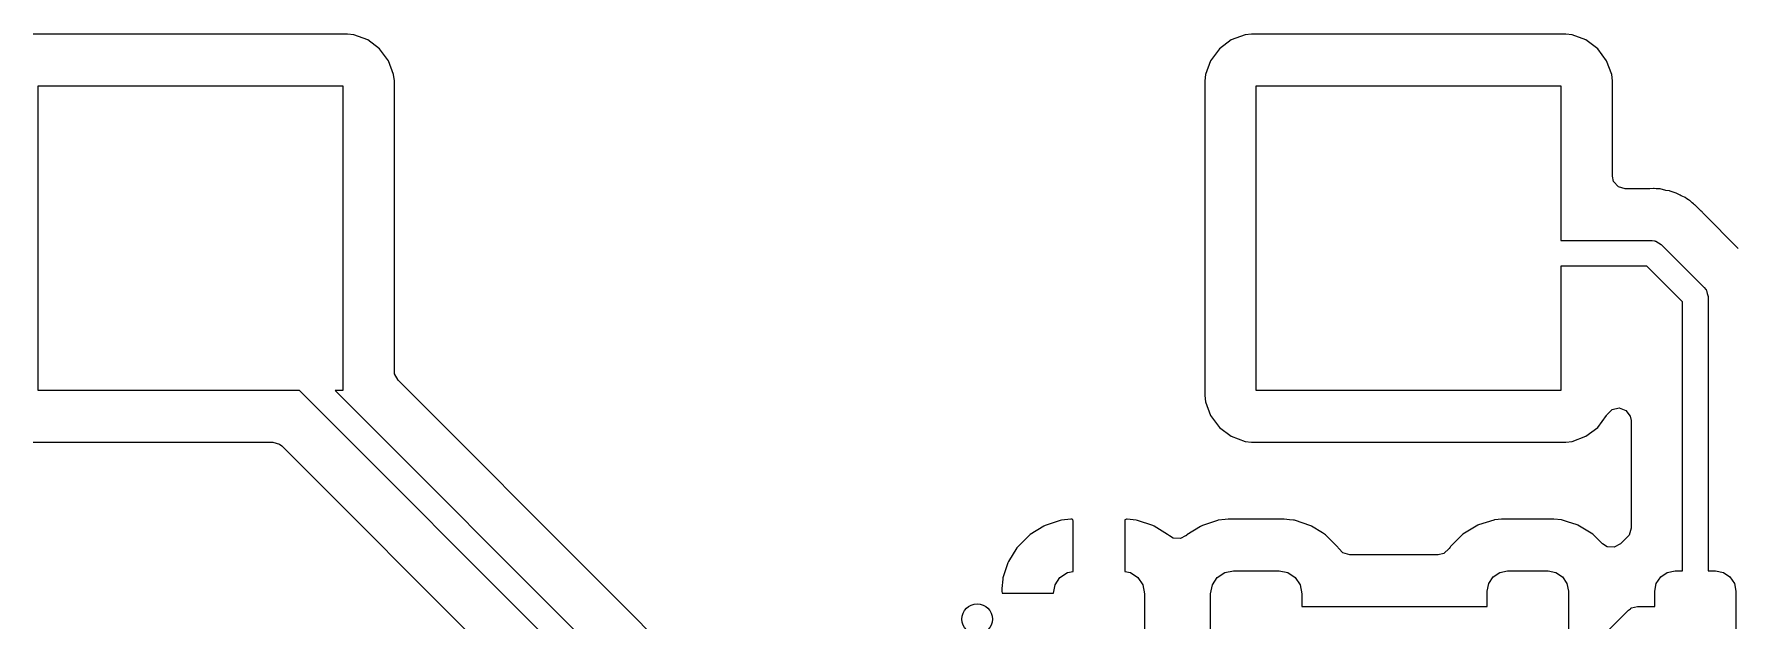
# Model space of a CAD drawing. Extents: x 1.82 to 8.48, y -4.98 to -0.82.
# Drawn here: x 4.201 to 4.861, y -1.841 to -1.614 of the extents above; entities that cross this region are included whole.
import ezdxf

# ---------------------------------------------------------------- set-up
doc = ezdxf.new("R2010")
doc.units = 0
doc.header["$MEASUREMENT"] = 0
doc.layers.add('BLACK', color=7, linetype='CONTINUOUS')

msp = doc.modelspace()

# ---------------------------------------------------------------- linework, layer by layer
at = {"layer": 'BLACK', "linetype": 'CONTINUOUS'}
for p, q in [((4.32276, -1.61384), (4.20086, -1.61384)), ((4.32521, -1.6141), (4.32276, -1.61384)), ((4.33058, -1.61612), (4.32521, -1.6141)), ((4.33517, -1.61956), (4.33058, -1.61612)), ((4.66548, -1.61612), (4.6609, -1.61956)), ((4.67085, -1.6141), (4.66548, -1.61612)), ((4.6733, -1.61384), (4.67085, -1.6141)), ((4.7952, -1.61384), (4.6733, -1.61384)), ((4.79765, -1.6141), (4.7952, -1.61384)), ((4.80302, -1.61612), (4.79765, -1.6141)), ((4.80761, -1.61956), (4.80302, -1.61612)), ((4.33861, -1.62415), (4.33517, -1.61956)), ((4.6609, -1.61956), (4.65746, -1.62415)), ((4.81105, -1.62415), (4.80761, -1.61956)), ((4.34062, -1.62952), (4.33861, -1.62415)), ((4.34089, -1.63196), (4.34062, -1.62952)), ((4.65544, -1.62952), (4.65518, -1.63196)), ((4.65746, -1.62415), (4.65544, -1.62952)), ((4.81306, -1.62952), (4.81105, -1.62415)), ((4.81333, -1.63196), (4.81306, -1.62952)), ((4.20276, -1.75197), (4.20276, -1.63386)), ((4.20276, -1.63386), (4.32087, -1.63386)), ((4.32087, -1.63386), (4.32087, -1.75197)), ((4.34089, -1.7445), (4.34089, -1.63196)), ((4.65518, -1.63196), (4.65518, -1.75386)), ((4.6752, -1.75197), (4.6752, -1.63386)), ((4.6752, -1.63386), (4.79331, -1.63386)), ((4.79331, -1.63386), (4.79331, -1.6939)), ((4.81333, -1.66892), (4.81333, -1.63196)), ((4.81378, -1.67098), (4.81333, -1.66892)), ((4.81561, -1.67309), (4.81378, -1.67098)), ((4.81829, -1.67388), (4.81561, -1.67309)), ((4.82733, -1.67388), (4.81829, -1.67388)), ((4.8278, -1.67386), (4.82733, -1.67388)), ((4.82922, -1.67372), (4.8278, -1.67386)), ((4.82953, -1.67369), (4.82922, -1.67372)), ((4.83022, -1.6738), (4.82953, -1.67369)), ((4.83032, -1.67382), (4.83022, -1.6738)), ((4.83109, -1.67388), (4.83032, -1.67382)), ((4.83189, -1.67388), (4.83109, -1.67388)), ((4.83219, -1.67396), (4.83189, -1.67388)), ((4.83358, -1.67431), (4.83219, -1.67396)), ((4.83219, -1.67396), (4.83219, -1.67396)), ((4.83403, -1.67441), (4.83358, -1.67431)), ((4.83545, -1.67463), (4.83403, -1.67441)), ((4.83575, -1.67468), (4.83545, -1.67463)), ((4.83545, -1.67463), (4.83545, -1.67463)), ((4.83604, -1.6748), (4.83575, -1.67468)), ((4.83649, -1.67499), (4.83604, -1.6748)), ((4.83604, -1.6748), (4.83604, -1.6748)), ((4.83722, -1.67525), (4.83649, -1.67499)), ((4.83799, -1.67545), (4.83722, -1.67525)), ((4.83952, -1.67628), (4.83799, -1.67545)), ((4.83994, -1.67649), (4.83952, -1.67628)), ((4.84125, -1.67706), (4.83994, -1.67649)), ((4.84154, -1.67718), (4.84125, -1.67706)), ((4.84125, -1.67706), (4.84125, -1.67706)), ((4.84215, -1.67765), (4.84154, -1.67718)), ((4.84217, -1.67767), (4.84215, -1.67765)), ((4.84282, -1.6781), (4.84217, -1.67767)), ((4.84324, -1.67833), (4.84282, -1.6781)), ((4.84352, -1.67848), (4.84324, -1.67833)), ((4.84324, -1.67833), (4.84324, -1.67833)), ((4.84426, -1.67918), (4.84352, -1.67848)), ((4.84479, -1.67967), (4.84426, -1.67918)), ((4.84514, -1.67998), (4.84479, -1.67967)), ((4.84527, -1.68007), (4.84514, -1.67998)), ((4.84538, -1.68018), (4.84527, -1.68007)), ((4.84604, -1.68085), (4.84538, -1.68018)), ((4.84616, -1.68096), (4.84604, -1.68085)), ((4.84771, -1.68242), (4.84616, -1.68096)), ((4.84811, -1.68279), (4.84771, -1.68242)), ((4.84827, -1.68305), (4.84811, -1.68279)), ((4.84857, -1.68338), (4.84827, -1.68305)), ((4.86211, -1.69692), (4.84857, -1.68338)), ((4.79331, -1.6939), (4.82874, -1.6939)), ((4.82874, -1.6939), (4.82961, -1.69402)), ((4.82961, -1.69402), (4.82979, -1.69401)), ((4.82979, -1.69401), (4.82989, -1.69406)), ((4.82989, -1.69406), (4.83014, -1.6941)), ((4.83014, -1.6941), (4.83116, -1.69476)), ((4.83116, -1.69476), (4.83222, -1.69534)), ((4.83222, -1.69534), (4.84895, -1.71207)), ((4.8267, -1.70374), (4.79331, -1.70374)), ((4.79331, -1.70374), (4.79331, -1.75197)), ((4.84055, -1.71759), (4.8267, -1.70374)), ((4.84895, -1.71207), (4.84948, -1.71277)), ((4.84948, -1.71277), (4.84961, -1.71289)), ((4.84961, -1.71289), (4.84964, -1.713)), ((4.84964, -1.713), (4.8498, -1.7132)), ((4.8498, -1.7132), (4.85005, -1.71439)), ((4.85005, -1.71439), (4.85039, -1.71555)), ((4.85039, -1.71555), (4.85039, -1.82185)), ((4.84055, -1.82185), (4.84055, -1.71759)), ((4.341, -1.74556), (4.34089, -1.7445)), ((4.34234, -1.74801), (4.341, -1.74556)), ((4.42416, -1.82984), (4.34234, -1.74801)), ((4.30406, -1.75197), (4.20276, -1.75197)), ((4.45374, -1.90164), (4.30406, -1.75197)), ((4.32087, -1.75197), (4.31798, -1.75197)), ((4.31798, -1.75197), (4.46214, -1.89613)), ((4.65518, -1.75386), (4.65544, -1.75631)), ((4.79331, -1.75197), (4.6752, -1.75197)), ((4.65544, -1.75631), (4.65746, -1.76168)), ((4.65746, -1.76168), (4.6609, -1.76627)), ((4.80761, -1.76627), (4.81105, -1.76168)), ((4.81105, -1.76168), (4.81117, -1.76135)), ((4.81117, -1.76135), (4.81122, -1.76126)), ((4.81122, -1.76126), (4.8132, -1.75929)), ((4.8132, -1.75929), (4.81593, -1.7587)), ((4.81593, -1.7587), (4.81855, -1.75968)), ((4.81855, -1.75968), (4.82022, -1.76192)), ((4.82022, -1.76192), (4.82053, -1.76365)), ((4.6609, -1.76627), (4.66548, -1.76971)), ((4.80302, -1.76971), (4.80761, -1.76627)), ((4.82053, -1.76365), (4.82053, -1.80529)), ((4.20086, -1.77199), (4.29372, -1.77199)), ((4.29372, -1.77199), (4.2964, -1.77278)), ((4.2964, -1.77278), (4.29722, -1.77344)), ((4.29722, -1.77344), (4.43227, -1.90848)), ((4.66548, -1.76971), (4.67085, -1.77172)), ((4.67085, -1.77172), (4.6733, -1.77199)), ((4.6733, -1.77199), (4.7952, -1.77199)), ((4.7952, -1.77199), (4.79765, -1.77172)), ((4.79765, -1.77172), (4.80302, -1.76971)), ((4.60327, -1.80186), (4.59964, -1.80224)), ((4.60353, -1.80185), (4.60327, -1.80186)), ((4.60364, -1.80185), (4.60353, -1.80185)), ((4.60394, -1.80192), (4.60364, -1.80185)), ((4.604, -1.80196), (4.60394, -1.80192)), ((4.60417, -1.80256), (4.604, -1.80196)), ((4.62488, -1.80185), (4.62429, -1.80203)), ((4.62507, -1.80186), (4.62488, -1.80185)), ((4.62865, -1.80223), (4.62507, -1.80186)), ((4.66314, -1.80196), (4.66039, -1.80225)), ((4.66429, -1.80184), (4.66314, -1.80196)), ((4.66442, -1.80183), (4.66429, -1.80184)), ((4.66429, -1.80184), (4.66429, -1.80184)), ((4.68597, -1.80183), (4.66442, -1.80183)), ((4.68806, -1.80204), (4.68597, -1.80183)), ((4.76896, -1.80196), (4.76752, -1.8021)), ((4.7703, -1.80184), (4.76896, -1.80196)), ((4.77041, -1.80183), (4.7703, -1.80184)), ((4.7703, -1.80184), (4.7703, -1.80184)), ((4.78049, -1.80183), (4.77041, -1.80183)), ((4.7905, -1.80183), (4.78049, -1.80183)), ((4.79062, -1.80183), (4.7905, -1.80183)), ((4.79351, -1.8021), (4.79062, -1.80183)), ((4.58706, -1.80814), (4.58272, -1.8125)), ((4.58751, -1.80779), (4.58706, -1.80814)), ((4.59274, -1.80455), (4.58751, -1.80779)), ((4.59326, -1.80431), (4.59274, -1.80455)), ((4.59912, -1.80235), (4.59326, -1.80431)), ((4.59964, -1.80224), (4.59912, -1.80235)), ((4.60417, -1.82208), (4.60417, -1.80256)), ((4.62424, -1.80208), (4.62417, -1.80238)), ((4.62417, -1.80238), (4.62417, -1.82208)), ((4.62429, -1.80203), (4.62424, -1.80208)), ((4.62918, -1.80234), (4.62865, -1.80223)), ((4.63504, -1.80429), (4.62918, -1.80234)), ((4.63556, -1.80453), (4.63504, -1.80429)), ((4.64079, -1.80776), (4.63556, -1.80453)), ((4.64147, -1.80829), (4.64079, -1.80776)), ((4.6415, -1.80825), (4.64147, -1.80829)), ((4.64294, -1.80917), (4.6415, -1.80825)), ((4.64779, -1.80824), (4.64573, -1.80937)), ((4.64785, -1.80831), (4.64779, -1.80824)), ((4.64808, -1.80813), (4.64785, -1.80831)), ((4.64828, -1.80792), (4.64808, -1.80813)), ((4.65356, -1.80465), (4.64828, -1.80792)), ((4.65376, -1.80453), (4.65356, -1.80465)), ((4.65401, -1.80438), (4.65376, -1.80453)), ((4.65376, -1.80453), (4.65376, -1.80453)), ((4.65428, -1.80429), (4.65401, -1.80438)), ((4.66008, -1.80235), (4.65428, -1.80429)), ((4.65428, -1.80429), (4.65428, -1.80429)), ((4.66039, -1.80225), (4.66008, -1.80235)), ((4.68968, -1.80221), (4.68806, -1.80204)), ((4.68995, -1.80224), (4.68968, -1.80221)), ((4.68968, -1.80221), (4.68968, -1.80221)), ((4.69634, -1.80436), (4.68995, -1.80224)), ((4.69659, -1.80451), (4.69634, -1.80436)), ((4.70088, -1.80715), (4.69659, -1.80451)), ((4.69659, -1.80451), (4.69659, -1.80451)), ((4.70207, -1.80789), (4.70088, -1.80715)), ((4.70684, -1.81265), (4.70207, -1.80789)), ((4.7553, -1.80761), (4.75053, -1.81239)), ((4.76107, -1.80412), (4.7553, -1.80761)), ((4.76136, -1.80403), (4.76107, -1.80412)), ((4.76727, -1.80218), (4.76136, -1.80403)), ((4.76136, -1.80403), (4.76136, -1.80403)), ((4.76752, -1.8021), (4.76727, -1.80218)), ((4.76727, -1.80218), (4.76727, -1.80218)), ((4.79594, -1.80286), (4.79351, -1.8021)), ((4.79966, -1.80403), (4.79594, -1.80286)), ((4.79995, -1.80412), (4.79966, -1.80403)), ((4.79966, -1.80403), (4.79966, -1.80403)), ((4.80572, -1.80761), (4.79995, -1.80412)), ((4.80948, -1.81137), (4.80572, -1.80761)), ((4.81974, -1.80797), (4.81908, -1.80879)), ((4.82053, -1.80529), (4.81974, -1.80797)), ((4.58236, -1.81295), (4.57913, -1.81818)), ((4.58272, -1.8125), (4.58236, -1.81295)), ((4.64573, -1.80937), (4.64294, -1.80917)), ((4.70699, -1.81289), (4.70684, -1.81265)), ((4.70722, -1.81326), (4.70699, -1.81289)), ((4.70699, -1.81289), (4.70699, -1.81289)), ((4.70876, -1.81482), (4.70722, -1.81326)), ((4.71144, -1.81561), (4.70876, -1.81482)), ((4.74796, -1.81511), (4.74578, -1.81561)), ((4.75002, -1.81322), (4.74796, -1.81511)), ((4.75037, -1.81264), (4.75002, -1.81322)), ((4.75053, -1.81239), (4.75037, -1.81264)), ((4.81126, -1.81251), (4.80948, -1.81137)), ((4.81405, -1.81271), (4.81126, -1.81251)), ((4.8165, -1.81137), (4.81405, -1.81271)), ((4.81908, -1.80879), (4.8165, -1.81137)), ((4.57889, -1.8187), (4.57695, -1.82456)), ((4.57913, -1.81818), (4.57889, -1.8187)), ((4.74578, -1.81561), (4.71144, -1.81561)), ((4.57684, -1.82509), (4.57647, -1.82867)), ((4.57695, -1.82456), (4.57684, -1.82509)), ((4.59649, -1.83055), (4.59713, -1.82732)), ((4.59713, -1.82732), (4.59905, -1.82444)), ((4.59905, -1.82444), (4.60193, -1.82252)), ((4.60193, -1.82252), (4.60417, -1.82208)), ((4.62417, -1.82208), (4.62642, -1.82252)), ((4.62642, -1.82252), (4.6293, -1.82444)), ((4.6293, -1.82444), (4.63122, -1.82732)), ((4.63122, -1.82732), (4.63189, -1.83071)), ((4.65748, -1.83071), (4.65815, -1.82732)), ((4.65815, -1.82732), (4.66007, -1.82444)), ((4.66007, -1.82444), (4.66295, -1.82252)), ((4.66295, -1.82252), (4.66634, -1.82185)), ((4.66634, -1.82185), (4.68406, -1.82185)), ((4.68406, -1.82185), (4.68745, -1.82252)), ((4.68745, -1.82252), (4.69032, -1.82444)), ((4.69032, -1.82444), (4.69224, -1.82732)), ((4.69224, -1.82732), (4.69291, -1.83071)), ((4.76476, -1.82972), (4.76536, -1.82671)), ((4.76536, -1.82671), (4.76707, -1.82416)), ((4.76707, -1.82416), (4.76962, -1.82245)), ((4.76962, -1.82245), (4.77264, -1.82185)), ((4.77264, -1.82185), (4.78839, -1.82185)), ((4.78839, -1.82185), (4.7914, -1.82245)), ((4.7914, -1.82245), (4.79395, -1.82416)), ((4.79395, -1.82416), (4.79566, -1.82671)), ((4.79566, -1.82671), (4.79626, -1.82972)), ((4.82972, -1.82972), (4.83032, -1.82671)), ((4.83032, -1.82671), (4.83203, -1.82416)), ((4.83203, -1.82416), (4.83459, -1.82245)), ((4.83459, -1.82245), (4.8376, -1.82185)), ((4.8376, -1.82185), (4.84055, -1.82185)), ((4.85039, -1.82185), (4.85335, -1.82185)), ((4.85335, -1.82185), (4.85636, -1.82245)), ((4.85636, -1.82245), (4.85891, -1.82416)), ((4.85891, -1.82416), (4.86062, -1.82671)), ((4.86062, -1.82671), (4.86122, -1.82972)), ((4.4753, -1.88097), (4.42416, -1.82984)), ((4.57647, -1.82867), (4.57646, -1.82892)), ((4.57646, -1.82892), (4.57646, -1.82984)), ((4.57646, -1.82984), (4.57663, -1.83044)), ((4.57663, -1.83044), (4.57669, -1.83049)), ((4.57669, -1.83049), (4.57699, -1.83055)), ((4.57699, -1.83055), (4.59649, -1.83055)), ((4.63189, -1.83071), (4.63189, -1.85039)), ((4.65748, -1.85039), (4.65748, -1.83071)), ((4.69291, -1.83071), (4.69291, -1.83563)), ((4.76476, -1.83563), (4.76476, -1.82972)), ((4.79626, -1.82972), (4.79626, -1.85138)), ((4.82972, -1.83563), (4.82972, -1.82972)), ((4.86122, -1.82972), (4.86122, -1.85138)), ((4.69291, -1.83563), (4.76476, -1.83563)), ((4.7462, -1.91045), (4.81958, -1.83707)), ((4.81958, -1.83707), (4.82028, -1.83655)), ((4.82028, -1.83655), (4.8204, -1.83641)), ((4.8204, -1.83641), (4.82051, -1.83638)), ((4.82051, -1.83638), (4.82071, -1.83623)), ((4.82071, -1.83623), (4.8219, -1.83597)), ((4.8219, -1.83597), (4.82306, -1.83563)), ((4.82306, -1.83563), (4.82972, -1.83563))]:
    msp.add_line(p, q, dxfattribs=at)
at = {"layer": 'BLACK'}
msp.add_circle((4.56693, -1.84055), 0.00591, dxfattribs=at)

doc.saveas('drawing.dxf')
